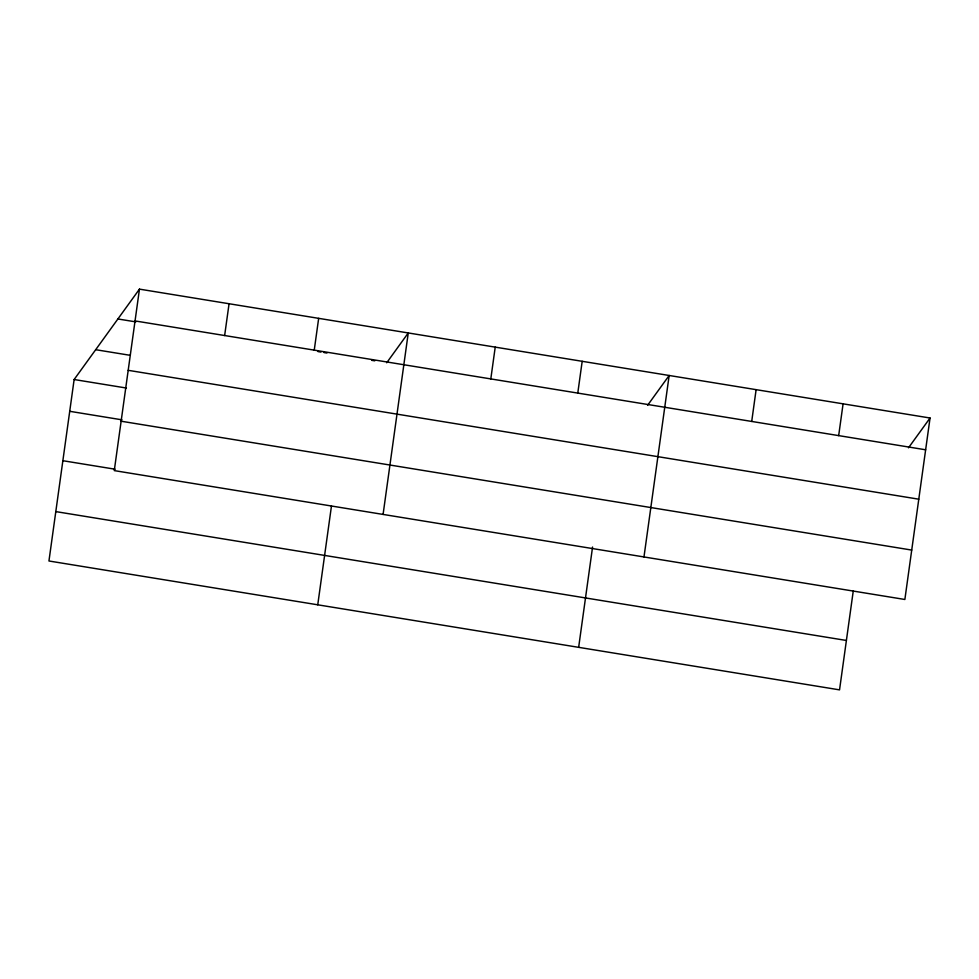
<?xml version="1.0" encoding="UTF-8"?>
<svg xmlns="http://www.w3.org/2000/svg" width="979" height="979" viewBox="0 0 979 979"><rect width="100%" height="100%" fill="white"/><g stroke="black" fill="none" stroke-linecap="round" stroke-linejoin="round"><path stroke-width="1.47" d="M139.459 289.135L114.274 470.605L904.865 599.478L930.05 418.009L139.459 289.135L74.135 379.522L48.95 560.991L839.541 689.865L853.247 591.071M224.644 335.528L229.062 303.747M314.247 350.127L318.664 318.346M317.747 604.814L331.465 506.021M383.083 514.428L408.255 332.958L386.705 362.781M490.809 378.91L495.227 347.129M577.781 393.093L582.187 361.3M578.65 647.339L592.564 547.041M643.974 556.953L669.159 375.483L647.596 405.306M751.713 421.435L756.118 389.654M838.673 435.618L843.09 403.825M908.488 447.831L930.05 418.009M135.053 320.928L925.644 449.789M117.896 318.97L135.824 321.883M318.004 351.583L320.99 352.073M323.976 352.562L326.974 353.04M371.763 360.345L374.749 360.835M95.685 349.699L130.036 355.291M128.2 370.319L918.779 499.192M74.135 379.522L126.401 388.039M69.717 411.302L121.983 419.832M121.127 421.215L911.718 550.076M62.864 460.705L115.13 469.222M55.803 511.601L846.394 640.462"/></g></svg>
